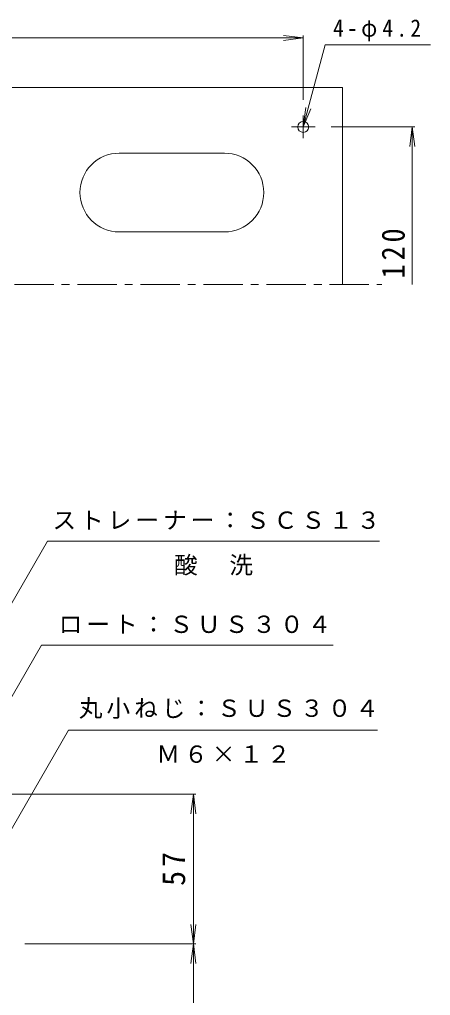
# Model space of a CAD drawing. Units: millimetres, scale not verified. Extents: x -245 to 233, y -346 to 372.
# Drawn here: x 52 to 208.5, y -4.5 to 367.2 of the extents above; entities that cross this region are included whole.
import ezdxf

# ---------------------------------------------------------------- set-up
doc = ezdxf.new("R2010")
doc.units = ezdxf.units.MM
doc.header["$LTSCALE"] = 3
doc.linetypes.add('CHAIN1', pattern=[8, 5, -1, 1, -1])
for name, color, linetype, lineweight in [('0-0_通り芯', 3, 'Continuous', 9), ('0-4_その他', 7, 'Continuous', 9), ('0-5_寸法', 7, 'Continuous', 9), ('0-A', 2, 'Continuous', 9)]:
    doc.layers.add(name, color=color, linetype=linetype, lineweight=lineweight)
doc.styles.add('ＭＳ ゴシック', font='')
doc.styles.get('ＭＳ ゴシック').set_extended_font_data('MS Gothic')

msp = doc.modelspace()

# ---------------------------------------------------------------- linework, layer by layer
at = {"layer": '0-0_通り芯', "linetype": 'CHAIN1'}
msp.add_line((-237.948, 266.342), (189.938, 266.342), dxfattribs=at)
at = {"layer": '0-4_その他'}
for p, q in [((160.015, 360.234), (152.579, 361.213)), ((160.015, 361.134), (160.015, 336.671)), ((-209.985, 360.234), (160.015, 360.234)), ((160.015, 360.234), (152.579, 359.255)), ((202.46, 326.342), (170.604, 326.342)), ((201.56, 326.342), (202.539, 318.906)), ((119.113, 72.172), (-18.985, 72.172)), ((118.213, 72.172), (117.234, 64.736)), ((118.213, 15.172), (118.213, 72.172)), ((118.213, 72.172), (119.191, 64.736)), ((118.213, 15.172), (117.234, 22.608)), ((118.213, 15.172), (119.191, 22.608)), ((119.113, 15.172), (54.015, 15.172)), ((118.213, 15.172), (117.234, 7.736)), ((118.213, 15.172), (119.191, 7.736)), ((118.213, -76.442), (118.213, 15.172))]:
    msp.add_line(p, q, dxfattribs=at)
msp.add_lwpolyline([(201.56, 266.342), (201.56, 326.342), (200.581, 318.906)], dxfattribs=at)
at = {"layer": '0-5_寸法'}
for p, q in [((160.015, 326.342), (160.994, 333.778)), ((160.015, 326.342), (162.885, 333.271)), ((62.644, 168.524), (7.015, 72.172)), ((62.644, 168.524), (189.041, 168.524)), ((60.378, 128.937), (8.446, 38.965)), ((60.378, 128.937), (171.452, 128.937)), ((70.612, 96.654), (22.015, 12.481)), ((70.612, 96.654), (188.341, 96.654))]:
    msp.add_line(p, q, dxfattribs=at)
msp.add_lwpolyline([(160.015, 326.342), (168.399, 357.632), (208.477, 357.632)], dxfattribs=at)
at = {"layer": '0-A'}
for p, q in [((-224.985, 341.342), (175.015, 341.342)), ((175.015, 266.342), (175.015, 341.342)), ((160.015, 322.11), (160.015, 330.671)), ((155.592, 326.342), (164.604, 326.342)), ((90.015, 316.342), (130.015, 316.342)), ((90.015, 286.342), (130.015, 286.342))]:
    msp.add_line(p, q, dxfattribs=at)
msp.add_circle((160.015, 326.342), 2.1, dxfattribs=at)
for centre, start, end in [((90.015, 301.342), 90, 270), ((130.015, 301.342), 270, 90)]:
    msp.add_arc(centre, 15, start, end, dxfattribs=at)

# ---------------------------------------------------------------- texts
at = {"layer": '0-4_その他', "color": 2, "char_height": 8.798, "attachment_point": 7, "rotation": 90, "style": 'ＭＳ ゴシック'}
for s, insert in [('\\T1.27;\\W0.9;120', (198.796, 268.644)), ('\\T1.27;\\W0.95;57', (115.213, 37.297))]:
    msp.add_mtext(s, dxfattribs=dict(at, insert=insert))
at = {"layer": '0-5_寸法', "char_height": 6.598, "attachment_point": 7, "style": 'ＭＳ ゴシック'}
for s, insert in [('\\T1.32;\\W0.9;4-φ4.2', (171.422, 358.918)), ('\\T1.17;ストレーナー：ＳＣＳ１３', (64.541, 172.937)), ('\\T1.17;酸\u3000洗', (110.842, 155.463)), ('\\T1.17;ロート：ＳＵＳ３０４', (66.941, 133.351)), ('\\T1.17;丸小ねじ：ＳＵＳ３０４', (74.596, 100.915)), ('\\T1.17;Ｍ６×１２', (104.147, 84.059))]:
    msp.add_mtext(s, dxfattribs=dict(at, insert=insert))

doc.saveas('drawing.dxf')
